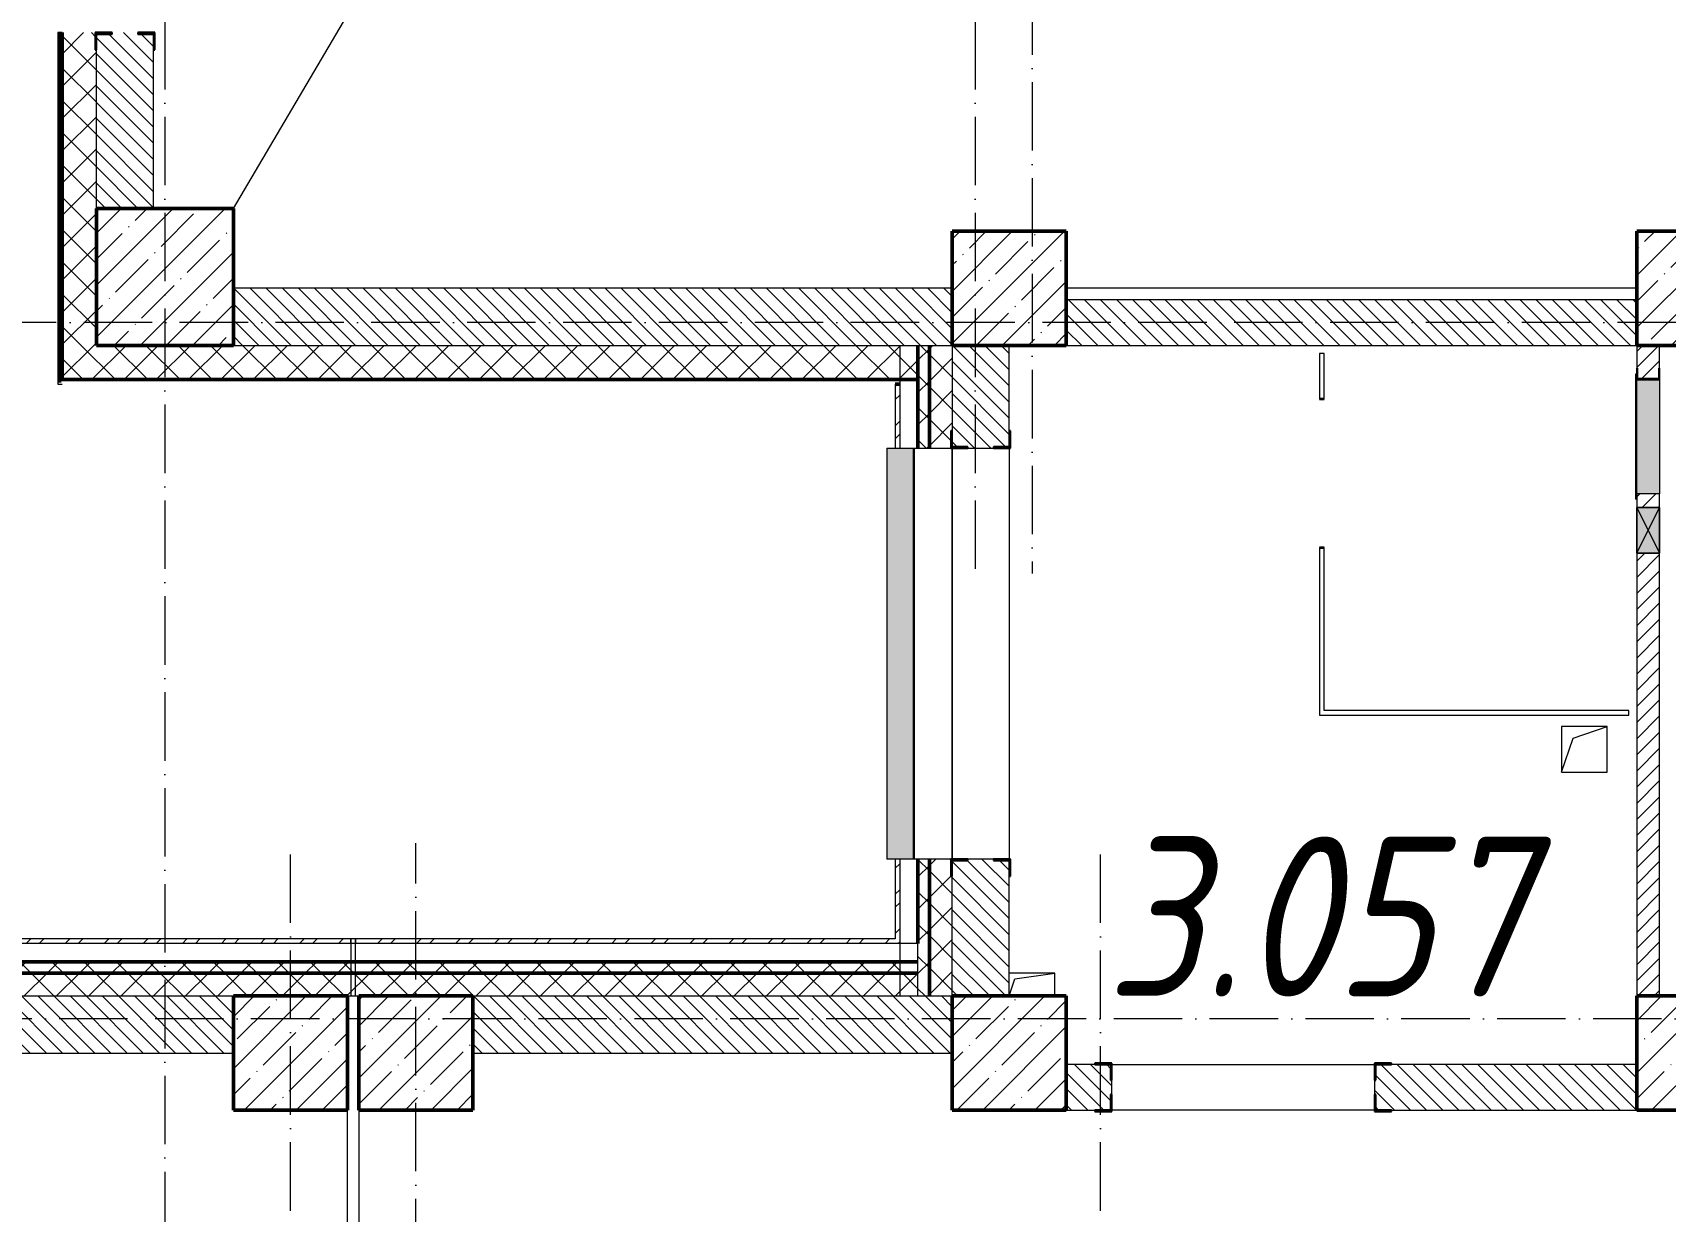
# Model space of a CAD drawing. Header units: millimetres. Extents: x -12989 to 629078, y -109036 to 555275.
# Drawn here: x 593980 to 601135, y -81978 to -76815 of the extents above; entities that cross this region are included whole.
import ezdxf

# ---------------------------------------------------------------- set-up
doc = ezdxf.new("R2010")
doc.units = ezdxf.units.MM
doc.linetypes.add('50_200_ШТРИХ_1Т_ш5_п1_п1_', pattern=[700, 500, -100, 0, -100])
for name, color, linetype, lineweight in [('A-DETL-____-OTLN-4', 7, 'Continuous', 18), ('A-DETL-GENF-OTLN', 7, 'Continuous', 9), ('A-DOOR-OPNG-MCUT', 7, 'Continuous', 35), ('A-FLOR-____-OTLN', 7, 'Continuous', 9), ('A-GENM-____-MCUT', 7, 'Continuous', 25), ('A-GENM-____-OTLN', 7, 'Continuous', 9), ('A-GENM-____-OTLN-1', 7, 'Continuous', 25), ('A-GLAZ-____-OTLN', 7, 'Continuous', 9), ('A-WALL-____-MCUT-2', 7, 'Continuous', 50), ('A-WALL-____-MCUT-3', 7, 'Continuous', 9), ('A-WALL-____-OTLN', 7, 'Continuous', 9), ('A-WALL-____-PATT-1', 7, 'Continuous', 9), ('A-WALL-FNSH-MCUT-1', 7, 'Continuous', 9), ('I-WALL-____-OTLN', 7, 'Continuous', 9), ('S-COLS-____-MCUT', 7, 'Continuous', 50), ('S-COLS-____-OTLN', 7, 'Continuous', 9), ('S-GRID-____-OTLN-1', 7, '50_200_ШТРИХ_1Т_ш5_п1_п1_', 9), ('Марки помещений', 7, 'Continuous', 9)]:
    doc.layers.add(name, color=color, linetype=linetype, lineweight=lineweight)
doc.layers.add('A-DOOR-____-OTLN-2', color=7, linetype='Continuous', lineweight=9, true_color=0xffffff)
doc.layers.add('A-GLAZ-____-OTLN-1', color=7, linetype='Continuous', lineweight=9, true_color=0xc0c0c0)
doc.styles.add('ISOCPEUR_I_2', font='isocpeui.ttf', dxfattribs={"width": 0.85, "height": 2.3})
pattern_1 = [(45, (523510.01, -90515.61), (-70.71068, 70.71068), []), (135, (523510.01, -90515.61), (-70.71068, -70.71068), [])]
pattern_2 = [(45, (523510.01, -90515.61), (-85.53659, 85.53659), []), (45, (523567.03, -90515.61), (-85.53659, 85.53659), [])]
pattern_3 = [(135, (523510.01, -90515.614), (-35.35534, -35.35534), [])]

# ---------------------------------------------------------------- blocks, each defined once
blk = doc.blocks.new('BSC_Колонна _Прямоугольная - 500х500-V23-АР1_План отверстий 3 этажа в осях 1-64_А-ГГ')
at = {"layer": 'S-COLS-____-OTLN'}
h = blk.add_hatch(dxfattribs=at)
h.set_pattern_fill('FP_60', color=256, style=0, pattern_type=2)
h.set_pattern_definition([(45, (-77750, -12581.04), (-114.04925, 114.04925), []), (45, (-77635.95, -12581.04), (-114.04925, 114.04925), [201.613, -40.323, 3.353, -36.97])])
h.paths.add_polyline_path([(-250, -250), (250, -250), (250, 250), (-250, 250)], flags=0)
at = {"layer": 'S-COLS-____-MCUT'}
for p, q in [((250, 250), (-250, 250)), ((-250, 250), (-250, -250)), ((250, -50), (250, 250)), ((-250, -250), (250, -250))]:
    blk.add_line(p, q, dxfattribs=at)
blk = doc.blocks.new('BSC_Колонна _Прямоугольная - 600х600-V84-АР1_План отверстий 3 этажа в осях 1-64_А-ГГ')
at = {"layer": 'S-COLS-____-OTLN'}
h = blk.add_hatch(dxfattribs=at)
h.set_pattern_fill('FP_121', color=256, style=0, pattern_type=2)
h.set_pattern_definition([(45, (-71050, -12631.04), (-114.04925, 114.04925), []), (45, (-70935.95, -12631.04), (-114.04925, 114.04925), [201.613, -40.323, 3.353, -36.97])])
h.paths.add_polyline_path([(-300, -300), (300, -300), (300, 300), (-300, 300)], flags=0)
at = {"layer": 'S-COLS-____-MCUT'}
for p, q in [((300, 300), (-300, 300)), ((-300, 300), (-300, -300)), ((300, -300), (300, 300)), ((-300, -300), (300, -300))]:
    blk.add_line(p, q, dxfattribs=at)
blk = doc.blocks.new('BSC_Колонна _Прямоугольная - 500х500-V133-АР1_План отверстий 3 этажа в осях 1-64_А-ГГ')
at = {"layer": 'S-COLS-____-OTLN'}
h = blk.add_hatch(dxfattribs=at)
h.set_pattern_fill('FP_156', color=256, style=0, pattern_type=2)
h.set_pattern_definition([(45, (-72150, -9231.04), (-114.04925, 114.04925), []), (45, (-72035.95, -9231.04), (-114.04925, 114.04925), [201.613, -40.323, 3.353, -36.97])])
h.paths.add_polyline_path([(-250, -250), (250, -250), (250, 250), (-250, 250)], flags=0)
at = {"layer": 'S-COLS-____-MCUT'}
for p, q in [((250, 250), (-250, 250)), ((-250, 250), (-250, -250)), ((250, -250), (250, 250)), ((-250, -250), (250, -250))]:
    blk.add_line(p, q, dxfattribs=at)
blk = doc.blocks.new('BSC_Колонна _Прямоугольная - 500х500-V134-АР1_План отверстий 3 этажа в осях 1-64_А-ГГ')
at = {"layer": 'S-COLS-____-OTLN'}
h = blk.add_hatch(dxfattribs=at)
h.set_pattern_fill('FP_157', color=256, style=0, pattern_type=2)
h.set_pattern_definition([(45, (-71600, -9231.04), (-114.04925, 114.04925), []), (45, (-71485.95, -9231.04), (-114.04925, 114.04925), [201.613, -40.323, 3.353, -36.97])])
h.paths.add_polyline_path([(-250, -250), (250, -250), (250, 250), (-250, 250)], flags=0)
at = {"layer": 'S-COLS-____-MCUT'}
for p, q in [((250, 250), (-250, 250)), ((-250, 250), (-250, -250)), ((250, -250), (250, 250)), ((-250, -250), (250, -250))]:
    blk.add_line(p, q, dxfattribs=at)
blk = doc.blocks.new('DOR_ДУ_распашная__1Ст_Прямоугольная_ШЕР - Вн_650х2100h_Кабинки С_у-17949503-АР1_План отверстий 3 этажа в осях 1-64_А-ГГ')
at = {"layer": 'A-DOOR-OPNG-MCUT'}
for p, q in [((-325, 10), (-325, -10)), ((325, -10), (325, 10))]:
    blk.add_line(p, q, dxfattribs=at)
blk = doc.blocks.new('BSC_Колонна _Прямоугольная - 500х500-V154-АР1_План отверстий 3 этажа в осях 1-64_А-ГГ')
at = {"layer": 'S-COLS-____-OTLN'}
h = blk.add_hatch(dxfattribs=at)
h.set_pattern_fill('FP_177', color=256, style=0, pattern_type=2)
h.set_pattern_definition([(45, (-74750, -12581.04), (-114.04925, 114.04925), []), (45, (-74635.95, -12581.04), (-114.04925, 114.04925), [201.613, -40.323, 3.353, -36.97])])
h.paths.add_polyline_path([(-250, -250), (250, -250), (250, 250), (-250, 250)], flags=0)
at = {"layer": 'S-COLS-____-MCUT'}
for p, q in [((250, 250), (-250, 250)), ((-250, 250), (-250, -250)), ((250, -250), (250, 250)), ((-250, -250), (250, -250))]:
    blk.add_line(p, q, dxfattribs=at)
blk = doc.blocks.new('BSC_Колонна _Прямоугольная - 500х500-V158-АР1_План отверстий 3 этажа в осях 1-64_А-ГГ')
at = {"layer": 'S-COLS-____-OTLN'}
h = blk.add_hatch(dxfattribs=at)
h.set_pattern_fill('FP_182', color=256, style=0, pattern_type=2)
h.set_pattern_definition([(45, (-77750, -9231.04), (-114.04925, 114.04925), []), (45, (-77635.95, -9231.04), (-114.04925, 114.04925), [201.613, -40.323, 3.353, -36.97])])
h.paths.add_polyline_path([(-250, -250), (250, -250), (250, 250), (-250, 250)], flags=0)
at = {"layer": 'S-COLS-____-MCUT'}
for p, q in [((250, 250), (-250, 250)), ((-250, 250), (-250, -250)), ((250, -250), (250, 250)), ((-250, -250), (250, -250))]:
    blk.add_line(p, q, dxfattribs=at)
blk = doc.blocks.new('BSC_Колонна _Прямоугольная - 500х500-V159-АР1_План отверстий 3 этажа в осях 1-64_А-ГГ')
at = {"layer": 'S-COLS-____-OTLN'}
h = blk.add_hatch(dxfattribs=at)
h.set_pattern_fill('FP_183', color=256, style=0, pattern_type=2)
h.set_pattern_definition([(45, (-74750, -9231.04), (-114.04925, 114.04925), []), (45, (-74635.95, -9231.04), (-114.04925, 114.04925), [201.613, -40.323, 3.353, -36.97])])
h.paths.add_polyline_path([(-250, -250), (250, -250), (250, 250), (-250, 250), (-250, 103.3)], flags=0)
at = {"layer": 'S-COLS-____-MCUT'}
for p, q in [((250, 250), (-250, 250)), ((-250, 250), (-250, -250)), ((250, -250), (250, 250)), ((-250, -250), (250, -250))]:
    blk.add_line(p, q, dxfattribs=at)
blk = doc.blocks.new('Фахверк_СКБ_Уголок - 250_3380-27498580-АР1_План отверстий 3 этажа в осях 1-64_А-ГГ')
at = {"layer": 'A-GENM-____-MCUT'}
for p, q in [((200, 181), (125, 181)), ((125, 181), (125, 106)), ((131, 106), (131, 175)), ((131, 175), (200, 175)), ((200, 175), (200, 181)), ((125, 106), (131, 106)), ((131, -6), (125, -6)), ((125, -6), (125, -81)), ((131, -75), (131, -6)), ((125, -81), (200, -81)), ((200, -75), (131, -75)), ((200, -81), (200, -75))]:
    blk.add_line(p, q, dxfattribs=at)
blk = doc.blocks.new('Фахверк_СКБ_Уголок - 250_2700-27497298-АР1_План отверстий 3 этажа в осях 1-64_А-ГГ')
at = {"layer": 'A-GENM-____-MCUT'}
for p, q in [((200, 181), (125, 181)), ((125, 181), (125, 106)), ((131, 106), (131, 175)), ((131, 175), (200, 175)), ((200, 175), (200, 181)), ((125, 106), (131, 106)), ((131, -6), (125, -6)), ((125, -6), (125, -81)), ((131, -75), (131, -6)), ((125, -81), (200, -81)), ((200, -75), (131, -75)), ((200, -81), (200, -75))]:
    blk.add_line(p, q, dxfattribs=at)
blk = doc.blocks.new('154_Стойка_СКБ_Уголок - СМ-2180_200-28268025-АР1_План отверстий 3 этажа в осях 1-64_А-ГГ')
at = {"layer": 'A-GENM-____-MCUT'}
for p, q in [((125, 156), (125, 81)), ((200, 156), (125, 156)), ((131, 81), (131, 150)), ((131, 150), (200, 150)), ((200, 150), (200, 156)), ((125, 81), (131, 81)), ((131, 19), (125, 19)), ((125, 19), (125, -56)), ((131, -50), (131, 19)), ((125, -56), (200, -56)), ((200, -50), (131, -50)), ((200, -56), (200, -50))]:
    blk.add_line(p, q, dxfattribs=at)
blk = doc.blocks.new('Фахверк_СКБ_Уголок - 200_3550_зеркало-28264001-АР1_План отверстий 3 этажа в осях 1-64_А-ГГ')
at = {"layer": 'A-GENM-____-MCUT'}
for p, q in [((200, 156), (125, 156)), ((125, 156), (125, 81)), ((131, 81), (131, 150)), ((131, 150), (200, 150)), ((200, 150), (200, 156)), ((125, 81), (131, 81)), ((131, 19), (125, 19)), ((125, 19), (125, -56)), ((131, -50), (131, 19)), ((125, -56), (200, -56)), ((200, -50), (131, -50)), ((200, -56), (200, -50))]:
    blk.add_line(p, q, dxfattribs=at)
blk = doc.blocks.new('AR_Отверстие Ниша - Лючок-32404986-АР1_План отверстий 3 этажа в осях 1-64_А-ГГ')
at = {"layer": 'A-GLAZ-____-OTLN'}
blk.add_hatch(color=256, dxfattribs=at).paths.add_polyline_path([(-250, 47), (-250, -50), (250, -50), (250, 50), (-250, 50)], flags=0)
for p, q in [((-250, 50), (250, 50)), ((-250, -50), (-250, 50)), ((250, -50), (-250, -50))]:
    blk.add_line(p, q, dxfattribs=at)
blk = doc.blocks.new('Л_Общий_Лючок - Лючок-29697444-АР1_План отверстий 3 этажа в осях 1-64_А-ГГ')
at = {"layer": 'A-GLAZ-____-OTLN-1'}
blk.add_hatch(color=256, dxfattribs=at).paths.add_polyline_path([(524, 0), (-24, 0), (-24, -6), (524, -6)], flags=0)
at = {"layer": 'A-GLAZ-____-OTLN'}
for p, q in [((-24, 0), (-24, -6)), ((524, 0), (524, -6)), ((-24, -6), (524, -6))]:
    blk.add_line(p, q, dxfattribs=at)
blk = doc.blocks.new('154_Фахверк_СКБ_Швеллер - Тип_100_3960_зеркало-29769493-АР1_План отверстий 3 этажа в осях 1-64_А-ГГ')
at = {"layer": 'A-GENM-____-MCUT'}
for p, q in [((175, 50), (125, 50)), ((125, 50), (125, -50)), ((128, 47), (175, 47)), ((128, -47), (128, 47)), ((175, 47), (175, 50)), ((125, -50), (175, -50)), ((175, -47), (128, -47)), ((175, -50), (175, -47))]:
    blk.add_line(p, q, dxfattribs=at)
blk = doc.blocks.new('AR_Отверстие прямоугольное _в плите_ - AR_Отверстие прямоугольное _в плите_-30459207-АР1_План отверстий 3 этажа в осях 1-64_А-ГГ')
at = {"layer": 'A-GENM-____-OTLN'}
for p, q in [((100, 100), (-100, 100)), ((-100, 100), (-100, -100)), ((-50, 50), (100, 100)), ((100, -100), (100, 100)), ((-100, -100), (-50, 50)), ((-100, -100), (100, -100))]:
    blk.add_line(p, q, dxfattribs=at)
blk = doc.blocks.new('AR_Отверстие прямоугольное _в плите_ - AR_Отверстие прямоугольное _в плите_-30510746-АР1_План отверстий 3 этажа в осях 1-64_А-ГГ')
at = {"layer": 'A-GENM-____-OTLN'}
for p, q in [((100, 50), (-100, 50)), ((-100, -50), (-75, 25)), ((-75, 25), (100, 50)), ((100, -50), (100, 50))]:
    blk.add_line(p, q, dxfattribs=at)
blk = doc.blocks.new('Отлив_СКБ - Отлив витража_120_НВФ-V216-АР1_План отверстий 3 этажа в осях 1-64_А-ГГ')
at = {"layer": 'A-GLAZ-____-OTLN-1'}
for points in [[(0, 2), (1800, 2), (1800, 120), (0, 120), (0, 63)], [(0, 0), (1800, 0), (1800, 2), (0, 2)]]:
    blk.add_hatch(color=256, dxfattribs=at).paths.add_polyline_path(points, flags=0)
at = {"layer": 'A-GLAZ-____-OTLN'}
for p, q in [((0, 83), (0, 120)), ((1800, 120), (0, 120)), ((1800, 120), (1800, 83)), ((0, 2), (1800, 2)), ((1800, 0), (0, 0))]:
    blk.add_line(p, q, dxfattribs=at)
blk = doc.blocks.new('Стены 6 - Стены 4-31195849-АР1_План отверстий 3 этажа в осях 1-64_А-ГГ')
at = {"layer": 'A-WALL-____-MCUT-3'}
for p, q in [((-1798.5, 41030.2), (-1798.5, 41010.2)), ((-1548.5, 41030.2), (-1798.5, 41030.2)), ((-1798.5, 41010.2), (-1548.5, 41010.2)), ((-1548.5, 41010.2), (-1548.5, 41030.2))]:
    blk.add_line(p, q, dxfattribs=at)
blk = doc.blocks.new('AR_Отверстие прямоугольное _в стене__БезПР - AR_Отверстие прямоугольное _в стене__БезПР-36427953-АР1_План отверстий 3 этажа в осях 1-64_А-ГГ')
at = {"layer": 'A-GLAZ-____-OTLN'}
blk.add_hatch(color=256, dxfattribs=at).paths.add_polyline_path([(100, 50), (-100, 50), (-100, -50), (100, -50)], flags=0)
at = {"layer": 'A-DETL-GENF-OTLN'}
for p, q in [((-100, -50), (-100, 50)), ((-100, 50), (100, 50)), ((100, 50), (-100, -50)), ((-100, 50), (100, -50)), ((100, 50), (-100, 50)), ((-100, 50), (-100, -50)), ((100, 50), (100, -50)), ((100, -50), (100, 50)), ((100, -50), (-100, -50)), ((-100, -50), (100, -50))]:
    blk.add_line(p, q, dxfattribs=at)
blk = doc.blocks.new('3эт')
at = {"layer": 'S-GRID-____-OTLN-1', "color": 251, "ltscale": 0.6, "true_color": 0x636466}
for p, q in [((354820.7, -36982.5), (354820.7, -91173.5)), ((358370.7, -36982.5), (358370.7, -75532.4)), ((358620.7, -37250.7), (358620.7, -75532.4)), ((374089.5, -74432.4), (351097.5, -74432.4)), ((355370.7, -91346.1), (355370.7, -76712.9)), ((355920.7, -91173.5), (355920.7, -76712.9)), ((358920.7, -91346.1), (358920.7, -76712.9)), ((387845.1, -77482.4), (279340.9, -77482.4))]:
    blk.add_line(p, q, dxfattribs=at)

msp = doc.modelspace()

# ---------------------------------------------------------------- hatches: boundary and pattern name
at = {"layer": 'A-WALL-____-PATT-1'}
h = msp.add_hatch(dxfattribs=at)
h.set_pattern_fill('FP_1', color=256, style=0, pattern_type=2)
h.set_pattern_definition(pattern_1)
h.paths.add_polyline_path([(594110.0077, -78184.5723), (594260.0077, -78184.5723), (594260.0077, -76889.5723), (594254.0077, -76889.5723), (594254.0077, -76814.5723), (594110.0077, -76814.5723)], flags=0)
h.paths.add_polyline_path([(594194.9023, -75114.5723), (594254.0077, -75114.5723), (594254.0077, -75039.5723), (594260.0077, -75039.5723), (594260.0077, -74249.5723), (594254.0077, -74249.5723), (594254.0077, -74174.5723), (594110.0077, -74174.5723), (594110.0077, -75114.5723)], flags=0)
h.paths.add_polyline_path([(594194.9023, -72474.5723), (594254.0077, -72474.5723), (594254.0077, -72399.5723), (594260.0077, -72399.5723), (594260.0077, -71009.5723), (594254.0077, -71009.5723), (594254.0077, -70934.5723), (594110.0077, -70934.5723), (594110.0077, -72474.5723)], flags=0)
h.paths.add_polyline_path([(594194.9023, -69234.5723), (594254.0077, -69234.5723), (594254.0077, -69159.5723), (594260.0077, -69159.5723), (594260.0077, -68369.5723), (594254.0077, -68369.5723), (594254.0077, -68294.5723), (594110.0077, -68294.5723), (594110.0077, -69234.5723)], flags=0)
h.paths.add_polyline_path([(594194.9023, -66594.5723), (594254.0077, -66594.5723), (594254.0077, -66519.5723), (594260.0077, -66519.5723), (594260.0077, -65129.5723), (594254.0077, -65129.5723), (594254.0077, -65054.5723), (594110.0077, -65054.5723), (594110.0077, -66594.5723)], flags=0)
h.paths.add_polyline_path([(594110.0077, -63354.5723), (594254.0077, -63354.5723), (594254.0077, -63279.5723), (594260.0077, -63279.5723), (594260.0077, -62489.5723), (594254.0077, -62489.5723), (594254.0077, -62414.5723), (594110.0077, -62414.5723)], flags=0)
h.paths.add_polyline_path([(594110.0077, -60714.5723), (594254.0077, -60714.5723), (594254.0077, -60639.5723), (594260.0077, -60639.5723), (594260.0077, -59249.5723), (594254.0077, -59249.5723), (594254.0077, -59174.5723), (594110.0077, -59174.5723)], flags=0)
h.paths.add_polyline_path([(594110.0077, -57474.5723), (594254.0077, -57474.5723), (594254.0077, -57399.5723), (594260.0077, -57399.5723), (594260.0077, -56609.5723), (594254.0077, -56609.5723), (594254.0077, -56534.5723), (594110.0077, -56534.5723)], flags=0)
h.paths.add_polyline_path([(594254.0077, -54834.5723), (594254.0077, -54759.5723), (594260.0077, -54759.5723), (594260.0077, -53369.5723), (594254.0077, -53369.5723), (594254.0077, -53294.5723), (594110.0077, -53294.5723), (594110.0077, -54834.5723), (594194.9023, -54834.5723)], flags=0)
h.paths.add_polyline_path([(594254.0077, -51594.5723), (594254.0077, -51519.5723), (594260.0077, -51519.5723), (594260.0077, -50729.5723), (594254.0077, -50729.5723), (594254.0077, -50654.5723), (594110.0077, -50654.5723), (594110.0077, -51594.5723), (594194.9023, -51594.5723)], flags=0)
h.paths.add_polyline_path([(594254.0077, -48954.5723), (594254.0077, -48879.5723), (594260.0077, -48879.5723), (594260.0077, -47584.5723), (594110.0077, -47584.5723), (594110.0077, -48954.5723), (594194.9023, -48954.5723)], flags=0)
h = msp.add_hatch(dxfattribs=at)
h.set_pattern_fill('FP_6', color=256, style=0, pattern_type=2)
h.set_pattern_definition(pattern_3)
h.paths.add_polyline_path([(594441.0077, -77584.5723), (594510.0077, -77584.5723), (594510.0077, -76820.5723), (594441.0077, -76820.5723), (594441.0077, -76814.5723), (594329.0077, -76814.5723), (594329.0077, -76820.5723), (594260.0077, -76820.5723), (594260.0077, -77584.5723), (594329.0077, -77584.5723)], flags=0)
h.paths.add_polyline_path([(594329.0077, -75114.5723), (594441.0077, -75114.5723), (594441.0077, -75108.5723), (594510.0077, -75108.5723), (594510.0077, -74180.5723), (594441.0077, -74180.5723), (594441.0077, -74174.5723), (594329.0077, -74174.5723), (594329.0077, -74180.5723), (594260.0077, -74180.5723), (594260.0077, -75108.5723), (594329.0077, -75108.5723)], flags=0)
h.paths.add_polyline_path([(594329.0077, -72474.5723), (594441.0077, -72474.5723), (594441.0077, -72468.5723), (594510.0077, -72468.5723), (594510.0077, -72134.5723), (594260.0077, -72134.5723), (594260.0077, -72468.5723), (594329.0077, -72468.5723)], flags=0)
h = msp.add_hatch(dxfattribs=at)
h.set_pattern_fill('FP_6', color=256, style=0, pattern_type=2)
h.set_pattern_definition(pattern_3)
h.paths.add_polyline_path([(598010.0077, -78184.5723), (598010.0077, -77934.5723), (594860.0077, -77934.5723), (594860.0077, -78184.5723), (597729.8308, -78184.5723)], flags=0)
h = msp.add_hatch(dxfattribs=at)
h.set_pattern_fill('FP_6', color=256, style=0, pattern_type=2)
h.set_pattern_definition(pattern_3)
h.paths.add_polyline_path([(601010.0077, -78184.5723), (601010.0077, -77984.5723), (598510.0077, -77984.5723), (598510.0077, -78184.5723), (599497.2951, -78184.5723)], flags=0)
h = msp.add_hatch(dxfattribs=at)
h.set_pattern_fill('FP_1', color=256, style=0, pattern_type=2)
h.set_pattern_definition(pattern_1)
h.paths.add_polyline_path([(597860.0077, -78334.5723), (597860.0077, -78184.5723), (594110.0077, -78184.5723), (594110.0077, -78334.5723), (597729.8308, -78334.5723)], flags=0)
h = msp.add_hatch(dxfattribs=at)
h.set_pattern_fill('FP_1', color=256, style=0, pattern_type=2)
h.set_pattern_definition(pattern_1)
h.paths.add_polyline_path([(597860.0077, -81034.5723), (597910.0077, -81034.5723), (597910.0077, -80434.5723), (597860.0077, -80434.5723)], flags=0)
h.paths.add_polyline_path([(597910.0077, -78634.5723), (597910.0077, -78184.5723), (597860.0077, -78184.5723), (597860.0077, -78634.5723)], flags=0)
h = msp.add_hatch(dxfattribs=at)
h.set_pattern_fill('FP_1', color=256, style=0, pattern_type=2)
h.set_pattern_definition(pattern_1)
h.paths.add_polyline_path([(598010.0077, -81034.5723), (598010.0077, -80509.5723), (598004.0077, -80509.5723), (598004.0077, -80434.5723), (597910.0077, -80434.5723), (597910.0077, -81034.5723), (598004.0077, -81034.5723)], flags=0)
h.paths.add_polyline_path([(598004.0077, -78634.5723), (598004.0077, -78559.5723), (598010.0077, -78559.5723), (598010.0077, -78184.5723), (597910.0077, -78184.5723), (597910.0077, -78634.5723)], flags=0)
h = msp.add_hatch(dxfattribs=at)
h.set_pattern_fill('FP_6', color=256, style=0, pattern_type=2)
h.set_pattern_definition(pattern_3)
h.paths.add_polyline_path([(598191.0077, -81034.5723), (598260.0077, -81034.5723), (598260.0077, -80440.5723), (598191.0077, -80440.5723), (598191.0077, -80434.5723), (598079.0077, -80434.5723), (598079.0077, -80440.5723), (598010.0077, -80440.5723), (598010.0077, -81034.5723), (598171.6969, -81034.5723)], flags=0)
h.paths.add_polyline_path([(598191.0077, -78634.5723), (598191.0077, -78628.5723), (598260.0077, -78628.5723), (598260.0077, -78184.5723), (598010.0077, -78184.5723), (598010.0077, -78628.5723), (598079.0077, -78628.5723), (598079.0077, -78634.5723)], flags=0)
h = msp.add_hatch(dxfattribs=at)
h.set_pattern_fill('FP_5', color=256, style=0, pattern_type=2)
h.set_pattern_definition([(45, (523510.01, -90515.614), (-35.35534, 35.35534), [])])
h.paths.add_polyline_path([(601010.0077, -81034.5723), (601110.0077, -81034.5723), (601110.0077, -79094.5723), (601010.0077, -79094.5723), (601010.0077, -79461.1965)], flags=0)
h.paths.add_polyline_path([(601010.0077, -78894.5723), (601110.0077, -78894.5723), (601110.0077, -78834.5723), (601010.0077, -78834.5723)], flags=0)
h.paths.add_polyline_path([(601107.0077, -78331.5723), (601107.0077, -78284.5723), (601110.0077, -78284.5723), (601110.0077, -78184.5723), (601010.0077, -78184.5723), (601010.0077, -78284.5723), (601013.0077, -78284.5723), (601013.0077, -78331.5723)], flags=0)
h = msp.add_hatch(dxfattribs=at)
h.set_pattern_fill('FP_3', color=256, style=0, pattern_type=2)
h.set_pattern_definition(pattern_2)
h.paths.add_polyline_path([(597780.0077, -80804.5723), (597780.0077, -80434.5723), (597760.0077, -80434.5723), (597760.0077, -80804.5723)], flags=0)
h.paths.add_polyline_path([(597780.0077, -78634.5723), (597780.0077, -78354.5723), (597760.0077, -78354.5723), (597760.0077, -78634.5723)], flags=0)
h = msp.add_hatch(dxfattribs=at)
h.set_pattern_fill('FP_3', color=256, style=0, pattern_type=2)
h.set_pattern_definition(pattern_2)
h.paths.add_polyline_path([(595375.0077, -80804.5723), (595375.0077, -80784.5723), (591510.0077, -80784.5723), (591510.0077, -80804.5723), (594194.9023, -80804.5723)], flags=0)
h.paths.add_polyline_path([(583590.1165, -80804.5723), (583710.0077, -80804.5723), (583710.0077, -80784.5723), (582510.0077, -80784.5723), (582510.0077, -80804.5723)], flags=0)
h.paths.add_polyline_path([(580055.188, -80804.5723), (580710.0077, -80804.5723), (580710.0077, -80784.5723), (579510.0077, -80784.5723), (579510.0077, -80804.5723)], flags=0)
h.paths.add_polyline_path([(577710.0077, -80804.5723), (577710.0077, -80784.5723), (576510.0077, -80784.5723), (576510.0077, -80804.5723), (576520.2594, -80804.5723)], flags=0)
h.paths.add_polyline_path([(574710.0077, -80804.5723), (574710.0077, -80784.5723), (573510.0077, -80784.5723), (573510.0077, -80804.5723)], flags=0)
h.paths.add_polyline_path([(570510.0077, -80804.5723), (571710.0077, -80804.5723), (571710.0077, -80784.5723), (570510.0077, -80784.5723)], flags=0)
h.paths.add_polyline_path([(568710.0077, -80804.5723), (568710.0077, -80784.5723), (567510.0077, -80784.5723), (567510.0077, -80804.5723), (567682.938, -80804.5723)], flags=0)
h.paths.add_polyline_path([(564510.0077, -80804.5723), (565710.0077, -80804.5723), (565710.0077, -80784.5723), (564510.0077, -80784.5723)], flags=0)
h.paths.add_polyline_path([(562710.0077, -80804.5723), (562710.0077, -80784.5723), (561845.0077, -80784.5723), (561845.0077, -80804.5723), (562380.5451, -80804.5723)], flags=0)
h = msp.add_hatch(dxfattribs=at)
h.set_pattern_fill('FP_3', color=256, style=0, pattern_type=2)
h.set_pattern_definition(pattern_2)
h.paths.add_polyline_path([(597760.0077, -80804.5723), (597760.0077, -80784.5723), (595395.0077, -80784.5723), (595395.0077, -80804.5723), (597729.8308, -80804.5723)], flags=0)
h = msp.add_hatch(dxfattribs=at)
h.set_pattern_fill('FP_1', color=256, style=0, pattern_type=2)
h.set_pattern_definition(pattern_1)
h.paths.add_polyline_path([(597860.0077, -80934.5723), (597860.0077, -80884.5723), (591510.0077, -80884.5723), (591510.0077, -80934.5723), (597729.8308, -80934.5723)], flags=0)
h.paths.add_polyline_path([(583590.1165, -80934.5723), (583710.0077, -80934.5723), (583710.0077, -80884.5723), (582510.0077, -80884.5723), (582510.0077, -80934.5723)], flags=0)
h.paths.add_polyline_path([(580710.0077, -80934.5723), (580710.0077, -80884.5723), (579510.0077, -80884.5723), (579510.0077, -80934.5723), (580055.188, -80934.5723)], flags=0)
h.paths.add_polyline_path([(577710.0077, -80934.5723), (577710.0077, -80884.5723), (576510.0077, -80884.5723), (576510.0077, -80934.5723), (576520.2594, -80934.5723)], flags=0)
h.paths.add_polyline_path([(574710.0077, -80934.5723), (574710.0077, -80884.5723), (573510.0077, -80884.5723), (573510.0077, -80934.5723)], flags=0)
h.paths.add_polyline_path([(570510.0077, -80934.5723), (571710.0077, -80934.5723), (571710.0077, -80884.5723), (570510.0077, -80884.5723)], flags=0)
h.paths.add_polyline_path([(568710.0077, -80934.5723), (568710.0077, -80884.5723), (567510.0077, -80884.5723), (567510.0077, -80934.5723), (567682.938, -80934.5723)], flags=0)
h.paths.add_polyline_path([(565710.0077, -80934.5723), (565710.0077, -80884.5723), (564510.0077, -80884.5723), (564510.0077, -80934.5723)], flags=0)
h.paths.add_polyline_path([(562380.5451, -80934.5723), (562710.0077, -80934.5723), (562710.0077, -80884.5723), (561310.0077, -80884.5723), (561310.0077, -80934.5723)], flags=0)
h.paths.add_polyline_path([(558310.0077, -80934.5723), (559510.0077, -80934.5723), (559510.0077, -80884.5723), (558310.0077, -80884.5723)], flags=0)
h.paths.add_polyline_path([(556510.0077, -80934.5723), (556510.0077, -80884.5723), (555310.0077, -80884.5723), (555310.6879, -80934.5723)], flags=0)
h.paths.add_polyline_path([(553510.0077, -80934.5723), (553510.0077, -80884.5723), (552310.0077, -80884.5723), (552310.0077, -80934.5723)], flags=0)
h.paths.add_polyline_path([(550510.0077, -80934.5723), (550510.0077, -80884.5723), (547340.0077, -80884.5723), (547340.0077, -80934.5723), (548240.8308, -80934.5723)], flags=0)
h = msp.add_hatch(dxfattribs=at)
h.set_pattern_fill('FP_1', color=256, style=0, pattern_type=2)
h.set_pattern_definition(pattern_1)
h.paths.add_polyline_path([(597860.0077, -81034.5723), (597860.0077, -80934.5723), (591510.0077, -80934.5723), (591510.0077, -81028.5723), (591585.0077, -81028.5723), (591585.0077, -81034.5723), (597729.8308, -81034.5723)], flags=0)
h.paths.add_polyline_path([(583590.1165, -81034.5723), (583635.0077, -81034.5723), (583635.0077, -81028.5723), (583710.0077, -81028.5723), (583710.0077, -80934.5723), (582510.0077, -80934.5723), (582510.0077, -81028.5723), (582585.0077, -81028.5723), (582585.0077, -81034.5723), (583360.0077, -81034.5723)], flags=0)
h.paths.add_polyline_path([(580635.0077, -81034.5723), (580635.0077, -81028.5723), (580710.0077, -81028.5723), (580710.0077, -80934.5723), (579510.0077, -80934.5723), (579510.0077, -81028.5723), (579585.0077, -81028.5723), (579585.0077, -81034.5723), (580055.188, -81034.5723)], flags=0)
h.paths.add_polyline_path([(577635.0077, -81034.5723), (577635.0077, -81028.5723), (577710.0077, -81028.5723), (577710.0077, -80934.5723), (576510.0077, -80934.5723), (576510.0077, -81028.5723), (576585.0077, -81028.5723), (576585.0077, -81034.5723), (577360.0077, -81034.5723)], flags=0)
h.paths.add_polyline_path([(574635.0077, -81034.5723), (574635.0077, -81028.5723), (574710.0077, -81028.5723), (574710.0077, -80934.5723), (573510.0077, -80934.5723), (573510.0077, -81028.5723), (573585.0077, -81028.5723), (573585.0077, -81034.5723), (573860.0077, -81034.5723)], flags=0)
h.paths.add_polyline_path([(571635.0077, -81034.5723), (571635.0077, -81028.5723), (571710.0077, -81028.5723), (571710.0077, -80934.5723), (570510.0077, -80934.5723), (570510.0077, -81028.5723), (570585.0077, -81028.5723), (570585.0077, -81034.5723), (571217.8665, -81034.5723)], flags=0)
h.paths.add_polyline_path([(567585.0077, -81034.5723), (568635.0077, -81034.5723), (568635.0077, -81028.5723), (568710.0077, -81028.5723), (568710.0077, -80934.5723), (567510.0077, -80934.5723), (567510.0077, -81028.5723), (567585.0077, -81028.5723)], flags=0)
h.paths.add_polyline_path([(564860.0077, -81034.5723), (565635.0077, -81034.5723), (565635.0077, -81028.5723), (565710.0077, -81028.5723), (565710.0077, -80934.5723), (564510.0077, -80934.5723), (564510.0077, -81028.5723), (564585.0077, -81028.5723), (564585.0077, -81034.5723)], flags=0)
h.paths.add_polyline_path([(562380.5451, -81034.5723), (562635.0077, -81034.5723), (562635.0077, -81028.5723), (562710.0077, -81028.5723), (562710.0077, -80934.5723), (561310.0077, -80934.5723), (561310.0077, -81034.5723), (562360.0077, -81034.5723)], flags=0)
h.paths.add_polyline_path([(558845.6165, -81034.5723), (559435.0077, -81034.5723), (559435.0077, -81028.5723), (559510.0077, -81028.5723), (559510.0077, -80934.5723), (558310.0077, -80934.5723), (558310.0077, -81034.5723), (558810.0077, -81034.5723)], flags=0)
h.paths.add_polyline_path([(556435.0077, -81034.5723), (556435.0077, -81028.5723), (556510.0077, -81028.5723), (556510.0077, -80934.5723), (555310.0077, -80934.5723), (555310.6879, -81028.5723), (555385.0077, -81028.5723), (555385.0077, -81034.5723)], flags=0)
h.paths.add_polyline_path([(553435.0077, -81034.5723), (553435.0077, -81028.5723), (553510.0077, -81028.5723), (553510.0077, -80934.5723), (552310.0077, -80934.5723), (552310.0077, -81034.5723), (552810.0077, -81034.5723)], flags=0)
h.paths.add_polyline_path([(550435.0077, -81034.5723), (550435.0077, -81028.5723), (550510.0077, -81028.5723), (550510.0077, -80934.5723), (547340.0077, -80934.5723), (547340.0077, -81034.5723), (549810.0077, -81034.5723)], flags=0)
h = msp.add_hatch(dxfattribs=at)
h.set_pattern_fill('FP_6', color=256, style=0, pattern_type=2)
h.set_pattern_definition(pattern_3)
h.paths.add_polyline_path([(594860.0077, -81284.5723), (594860.0077, -81034.5723), (592360.0077, -81034.5723), (592360.0077, -81284.5723), (594194.9023, -81284.5723)], flags=0)
h = msp.add_hatch(dxfattribs=at)
h.set_pattern_fill('FP_6', color=256, style=0, pattern_type=2)
h.set_pattern_definition(pattern_3)
h.paths.add_polyline_path([(598010.0077, -81284.5723), (598010.0077, -81034.5723), (595910.0077, -81034.5723), (595910.0077, -81284.5723), (597729.8308, -81284.5723)], flags=0)
h = msp.add_hatch(dxfattribs=at)
h.set_pattern_fill('FP_6', color=256, style=0, pattern_type=2)
h.set_pattern_definition(pattern_3)
h.paths.add_polyline_path([(599866.0077, -81534.5723), (601010.0077, -81534.5723), (601010.0077, -81334.5723), (599866.0077, -81334.5723), (599866.0077, -81403.5723), (599860.0077, -81403.5723), (599860.0077, -81465.5723), (599866.0077, -81465.5723), (599866.0077, -81533.5288)], flags=0)
h.paths.add_polyline_path([(598510.0077, -81534.5723), (598704.0077, -81534.5723), (598704.0077, -81465.5723), (598710.0077, -81465.5723), (598710.0077, -81403.5723), (598704.0077, -81403.5723), (598704.0077, -81334.5723), (598510.0077, -81334.5723), (598510.0077, -81340.5723)], flags=0)

# ---------------------------------------------------------------- linework, layer by layer
at = {"layer": 'A-DETL-____-OTLN-4'}
msp.add_line((594860.0077, -77584.5723), (612260.0077, -48084.5723), dxfattribs=at)
at = {"layer": 'A-FLOR-____-OTLN'}
for p, q in [((601010.0077, -77934.5723), (598510.0077, -77934.5723)), ((595360.0077, -84434.5723), (595360.0077, -81534.5723)), ((595410.0077, -81534.5723), (595410.0077, -84434.5723))]:
    msp.add_line(p, q, dxfattribs=at)
at = {"layer": 'A-WALL-____-MCUT-2'}
for p, q in [((594098.0077, -76814.5723), (594098.0077, -78346.5723)), ((594103.0077, -76814.5723), (594103.0077, -78341.5723)), ((594110.0077, -76814.5723), (594110.0077, -78334.5723)), ((597860.0077, -78634.5723), (597860.0077, -78184.5723)), ((597910.0077, -78634.5723), (597910.0077, -78184.5723)), ((594110.0077, -78334.5723), (597860.0077, -78334.5723)), ((597780.0077, -78354.5723), (597760.0077, -78354.5723)), ((597860.0077, -80804.5723), (597860.0077, -80434.5723)), ((597910.0077, -81034.5723), (597910.0077, -80434.5723)), ((597860.0077, -80884.5723), (591510.0077, -80884.5723)), ((597860.0077, -80934.5723), (591510.0077, -80934.5723))]:
    msp.add_line(p, q, dxfattribs=at)
at = {"layer": 'A-WALL-____-MCUT-3'}
for p, q in [((594260.0077, -77584.5723), (594260.0077, -76889.5723)), ((594510.0077, -77584.5723), (594510.0077, -76889.5723)), ((598010.0077, -77934.5723), (594860.0077, -77934.5723)), ((601010.0077, -77984.5723), (598510.0077, -77984.5723)), ((594860.0077, -78184.5723), (598010.0077, -78184.5723)), ((597780.0077, -78184.5723), (597780.0077, -78634.5723)), ((598010.0077, -78184.5723), (598010.0077, -78559.5723)), ((598260.0077, -78559.5723), (598260.0077, -78184.5723)), ((598510.0077, -78184.5723), (601010.0077, -78184.5723)), ((597780.0077, -78634.5723), (598004.0077, -78634.5723)), ((598079.0077, -78634.5723), (598191.0077, -78634.5723)), ((597780.0077, -80434.5723), (597780.0077, -81034.5723)), ((598004.0077, -80434.5723), (597780.0077, -80434.5723)), ((598191.0077, -80434.5723), (598079.0077, -80434.5723)), ((598010.0077, -81034.5723), (598010.0077, -80509.5723)), ((598260.0077, -81034.5723), (598260.0077, -80509.5723)), ((597860.0077, -80804.5723), (591510.0077, -80804.5723)), ((597860.0077, -81034.5723), (597860.0077, -80804.5723)), ((592360.0077, -81034.5723), (594860.0077, -81034.5723)), ((595360.0077, -81034.5723), (595410.0077, -81034.5723)), ((595910.0077, -81034.5723), (598010.0077, -81034.5723)), ((592360.0077, -81284.5723), (594860.0077, -81284.5723)), ((595910.0077, -81284.5723), (598010.0077, -81284.5723)), ((598635.0077, -81334.5723), (598510.0077, -81334.5723)), ((601010.0077, -81334.5723), (599935.0077, -81334.5723)), ((598710.0077, -81465.5723), (598710.0077, -81403.5723)), ((599860.0077, -81403.5723), (599860.0077, -81465.5723)), ((598510.0077, -81534.5723), (598635.0077, -81534.5723)), ((599935.0077, -81534.5723), (601010.0077, -81534.5723))]:
    msp.add_line(p, q, dxfattribs=at)
at = {"layer": 'A-WALL-____-OTLN'}
for p, q in [((598010.0077, -78634.5723), (598010.0077, -80434.5723)), ((598010.0077, -80434.5723), (598010.0077, -78634.5723)), ((598260.0077, -78634.5723), (598260.0077, -80434.5723))]:
    msp.add_line(p, q, dxfattribs=at)
at = {"layer": 'A-WALL-FNSH-MCUT-1'}
for p, q in [((594110.0077, -76814.5723), (594090.0077, -76814.5723)), ((594090.0077, -76814.5723), (594090.0077, -78354.5723)), ((594110.0077, -78334.5723), (594110.0077, -76814.5723)), ((601010.0077, -78184.5723), (601010.0077, -78284.5723)), ((601110.0077, -78284.5723), (601110.0077, -78184.5723)), ((599640.0077, -78219.5723), (599620.0077, -78219.5723)), ((599620.0077, -78219.5723), (599620.0077, -78419.5723)), ((599640.0077, -78419.5723), (599640.0077, -78219.5723)), ((594090.0077, -78354.5723), (594110.0077, -78354.5723)), ((597760.0077, -78354.5723), (597760.0077, -78634.5723)), ((597760.0077, -78634.5723), (597780.0077, -78634.5723)), ((601010.0077, -78834.5723), (601010.0077, -78894.5723)), ((601110.0077, -78894.5723), (601110.0077, -78834.5723)), ((599620.0077, -79069.5723), (599620.0077, -79804.5723)), ((599640.0077, -79784.5723), (599640.0077, -79069.5723)), ((601010.0077, -79094.5723), (601010.0077, -81034.5723)), ((601110.0077, -81034.5723), (601110.0077, -79094.5723)), ((599620.0077, -79804.5723), (600975.0077, -79804.5723)), ((600975.0077, -79784.5723), (599640.0077, -79784.5723)), ((600975.0077, -79804.5723), (600975.0077, -79784.5723)), ((597760.0077, -80434.5723), (597760.0077, -80784.5723)), ((597780.0077, -80434.5723), (597760.0077, -80434.5723)), ((595375.0077, -80784.5723), (591510.0077, -80784.5723)), ((595375.0077, -80804.5723), (595375.0077, -80784.5723)), ((597760.0077, -80784.5723), (595395.0077, -80784.5723)), ((595395.0077, -80784.5723), (595395.0077, -80804.5723))]:
    msp.add_line(p, q, dxfattribs=at)
at = {"layer": 'I-WALL-____-OTLN'}
for p, q in [((598710.0077, -81334.5723), (599860.0077, -81334.5723)), ((599860.0077, -81534.5723), (598710.0077, -81534.5723))]:
    msp.add_line(p, q, dxfattribs=at)

# ---------------------------------------------------------------- block references
msp.add_blockref('3эт', (239739.3002, -3652.1582))
at = {"layer": 'A-DOOR-____-OTLN-2', "rotation": 90}
msp.add_blockref('DOR_ДУ_распашная__1Ст_Прямоугольная_ШЕР - Вн_650х2100h_Кабинки С_у-17949503-АР1_План отверстий 3 этажа в осях 1-64_А-ГГ', (599630.0077, -78744.5723), dxfattribs=at)
at = {"layer": 'A-GENM-____-OTLN'}
for name, p in [('AR_Отверстие прямоугольное _в плите_ - AR_Отверстие прямоугольное _в плите_-30459207-АР1_План отверстий 3 этажа в осях 1-64_А-ГГ', (600780.3484, -79954.8007)), ('AR_Отверстие прямоугольное _в плите_ - AR_Отверстие прямоугольное _в плите_-30510746-АР1_План отверстий 3 этажа в осях 1-64_А-ГГ', (598360.0077, -80984.5723))]:
    msp.add_blockref(name, p, dxfattribs=at)
at = {"layer": 'A-GENM-____-OTLN-1'}
for name, p, rotation in [('Фахверк_СКБ_Уголок - 250_3380-27498580-АР1_План отверстий 3 этажа в осях 1-64_А-ГГ', (594335.0077, -76689.5723), 269.9999999999999), ('154_Фахверк_СКБ_Швеллер - Тип_100_3960_зеркало-29769493-АР1_План отверстий 3 этажа в осях 1-64_А-ГГ', (601060.0077, -78459.5723), 89.99999999999984), ('Фахверк_СКБ_Уголок - 250_2700-27497298-АР1_План отверстий 3 этажа в осях 1-64_А-ГГ', (598185.0077, -78759.5723), 89.9999999999999), ('Фахверк_СКБ_Уголок - 250_2700-27497298-АР1_План отверстий 3 этажа в осях 1-64_А-ГГ', (598085.0077, -80309.5723), 269.9999999999999), ('Фахверк_СКБ_Уголок - 200_3550_зеркало-28264001-АР1_План отверстий 3 этажа в осях 1-64_А-ГГ', (598835.0077, -81384.5723), 180)]:
    msp.add_blockref(name, p, dxfattribs=dict(at, rotation=rotation))
msp.add_blockref('154_Стойка_СКБ_Уголок - СМ-2180_200-28268025-АР1_План отверстий 3 этажа в осях 1-64_А-ГГ', (599735.0077, -81484.5723), dxfattribs=at)
at = {"layer": 'A-GLAZ-____-OTLN'}
for name, p, rotation in [('Л_Общий_Лючок - Лючок-29697444-АР1_План отверстий 3 этажа в осях 1-64_А-ГГ', (601010.0077, -78334.5723), 269.9999999999998), ('AR_Отверстие Ниша - Лючок-32404986-АР1_План отверстий 3 этажа в осях 1-64_А-ГГ', (601060.0077, -78584.5723), 89.99999999999984), ('Отлив_СКБ - Отлив витража_120_НВФ-V216-АР1_План отверстий 3 этажа в осях 1-64_А-ГГ', (597843.0077, -80434.5723), 90), ('AR_Отверстие прямоугольное _в стене__БезПР - AR_Отверстие прямоугольное _в стене__БезПР-36427953-АР1_План отверстий 3 этажа в осях 1-64_А-ГГ', (601060.0077, -78994.5723), 89.99999999999984)]:
    msp.add_blockref(name, p, dxfattribs=dict(at, rotation=rotation))
at = {"layer": 'A-WALL-____-OTLN', "rotation": 89.9999999999999}
msp.add_blockref('Стены 6 - Стены 4-31195849-АР1_План отверстий 3 этажа в осях 1-64_А-ГГ', (636405.2497, -79236.0605), dxfattribs=at)
at = {"layer": 'S-COLS-____-OTLN'}
for name, p in [('BSC_Колонна _Прямоугольная - 600х600-V84-АР1_План отверстий 3 этажа в осях 1-64_А-ГГ', (594560.0077, -77884.5723)), ('BSC_Колонна _Прямоугольная - 500х500-V154-АР1_План отверстий 3 этажа в осях 1-64_А-ГГ', (598260.0077, -77934.5723)), ('BSC_Колонна _Прямоугольная - 500х500-V23-АР1_План отверстий 3 этажа в осях 1-64_А-ГГ', (601260.0077, -77934.5723)), ('BSC_Колонна _Прямоугольная - 500х500-V134-АР1_План отверстий 3 этажа в осях 1-64_А-ГГ', (595110.0077, -81284.5723)), ('BSC_Колонна _Прямоугольная - 500х500-V133-АР1_План отверстий 3 этажа в осях 1-64_А-ГГ', (595660.0077, -81284.5723)), ('BSC_Колонна _Прямоугольная - 500х500-V159-АР1_План отверстий 3 этажа в осях 1-64_А-ГГ', (598260.0077, -81284.5723)), ('BSC_Колонна _Прямоугольная - 500х500-V158-АР1_План отверстий 3 этажа в осях 1-64_А-ГГ', (601260.0077, -81284.5723))]:
    msp.add_blockref(name, p, dxfattribs=at)

# ---------------------------------------------------------------- texts
at = {"layer": 'Марки помещений', "insert": (598683.6458, -80336.1979), "char_height": 700, "width": 785.65375, "attachment_point": 1, "style": 'ISOCPEUR_I_2'}
msp.add_mtext('3.057', dxfattribs=at)

doc.saveas('drawing.dxf')
